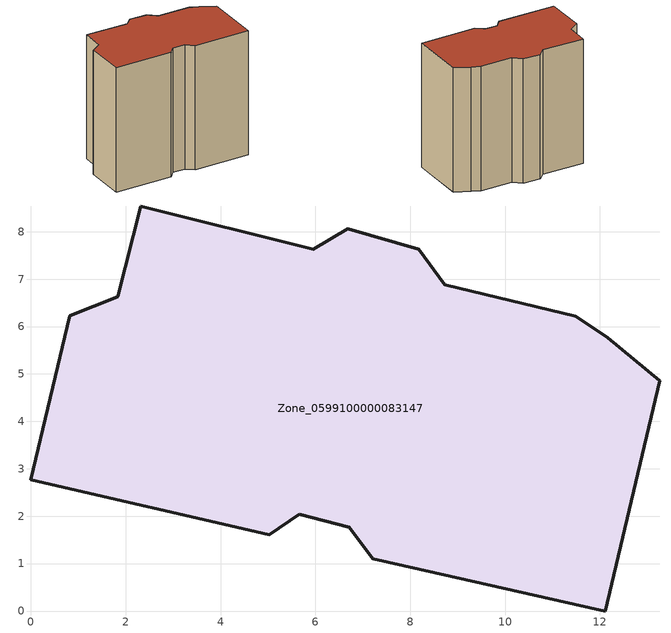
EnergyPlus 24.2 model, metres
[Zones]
Zone_0599100000083147
 floor ground (C_G): 6.68,8.06 8.17,7.63 8.72,6.88 11.49,6.22 12.16,5.76 13.26,4.86 12.11,0 7.21,1.1 6.71,1.77 5.65,2.04 5.03,1.61 0,2.77 0.81,6.23 1.83,6.63 2.32,8.54 5.96,7.63 z0
 wall outside (C_F): 1.83,6.63 0.81,6.23 0,2.77 5.03,1.61 5.65,2.04 6.71,1.77 7.21,1.1 12.11,0 13.26,4.86 12.16,5.76 11.49,6.22 8.72,6.88 8.17,7.63 6.68,8.06 5.96,7.63 2.32,8.54 1.83,6.63 z0:11.21
 roof outside (C_R): 5.96,7.63 2.32,8.54 1.83,6.63 0.81,6.23 0,2.77 5.03,1.61 5.65,2.04 6.71,1.77 7.21,1.1 12.11,0 13.26,4.86 12.16,5.76 11.49,6.22 8.72,6.88 8.17,7.63 6.68,8.06 z11.21
[BUILDING]
Pand.0599100000083147: North Axis=0; Terrain=City; Loads Convergence Tolerance Value=0.04; Temperature Convergence Tolerance Value=0.4; Solar Distribution=FullExterior; Maximum Number of Warmup Days=25; Minimum Number of Warmup Days=1
[Site:Location]
Rotterdam.The.Hague.AP_ZH_NLD Design_Conditions: Latitude=51.96; Longitude=4.45; Time Zone=1; Elevation=-4.5
[SITE:GROUNDTEMPERATURE:BUILDINGSURFACE]
18, 18, 18, 18, 18, 18, 18, 18, 18, 18, 18, 18
[MATERIAL] Thermal Absorptance=0.9; Solar Absorptance=0.7; Visible Absorptance=0.7
Name | Roughness | Thickness | Conductivity | Density | Specific Heat
G.TI.1946 | MediumSmooth | 0.15 | 1 | 540 | 1210
F.TI.1946 | Rough | 0.3 | 0.857143 | 1920 | 840
R.TI.1946 | MediumRough | 0.2 | 0.1 | 1500 | 1000
[CONSTRUCTION]
C_G: G.TI.1946
C_F: F.TI.1946
C_R: R.TI.1946
[ZONE]
Zone_0599100000083147: Type=1; Multiplier=1; Ceiling Height=Autocalculate; Volume=Autocalculate; Floor Area=autocalculate; Part of Total Floor Area=Yes
[ZONEINFILTRATION:DESIGNFLOWRATE]
Infil_Zone_0599100000083147: Zone or ZoneList or Space or SpaceList=Zone_0599100000083147; Schedule=AlwaysOn; Design Flow Rate Calculation Method=Flow/Area; Flow Rate per Floor Area=0.003; Constant Term Coefficient=1; Temperature Term Coefficient=0; Velocity Term Coefficient=0; Velocity Squared Term Coefficient=0
[HVACTEMPLATE:ZONE:IDEALLOADSAIRSYSTEM]
Zone_0599100000083147: Maximum Heating Supply Air Temperature=50; Minimum Cooling Supply Air Temperature=13; Maximum Heating Supply Air Humidity Ratio=0.0156; Minimum Cooling Supply Air Humidity Ratio=0.0077; Heating Limit=NoLimit; Cooling Limit=NoLimit; Dehumidification Control Type=ConstantSensibleHeatRatio; Cooling Sensible Heat Ratio=0.7; Dehumidification Setpoint=60; Humidification Control Type=None; Humidification Setpoint=30; Outdoor Air Method=None; Outdoor Air Flow Rate per Person=0.00944; Outdoor Air Flow Rate per Zone Floor Area=0; Outdoor Air Flow Rate per Zone=0; Demand Controlled Ventilation Type=None; Outdoor Air Economizer Type=NoEconomizer; Heat Recovery Type=None; Sensible Heat Recovery Effectiveness=0.7; Latent Heat Recovery Effectiveness=0.65
[ZONECONTROL:THERMOSTAT]
ThermostatControl_Zone_0599100000083147: Zone or ZoneList=Zone_0599100000083147; Control Type Schedule=DualSetpointControlType; Control 1=Thermostat_Zone_0599100000083147; Temperature Difference Between Cutout And Setpoint=0
[THERMOSTATSETPOINT:DUALSETPOINT]
Thermostat_Zone_0599100000083147: Heating Setpoint Temperature Schedule=HeatingSetpoint_Zone_0599100000083147; Cooling Setpoint Temperature Schedule=CoolingSetpoint_Zone_0599100000083147
[SCHEDULE:COMPACT]
HeatingSetpoint_Zone_0599100000083147: Through: 12/31, For: AllDays, Until: 24:00, 21
CoolingSetpoint_Zone_0599100000083147: Through: 12/31, For: AllDays, Until: 24:00, 24
DualSetpointControlType: Through: 12/31, For: AllDays, Until: 24:00, 4
AlwaysOn: Through: 12/31, For: AllDays, Until: 24:00, 1
